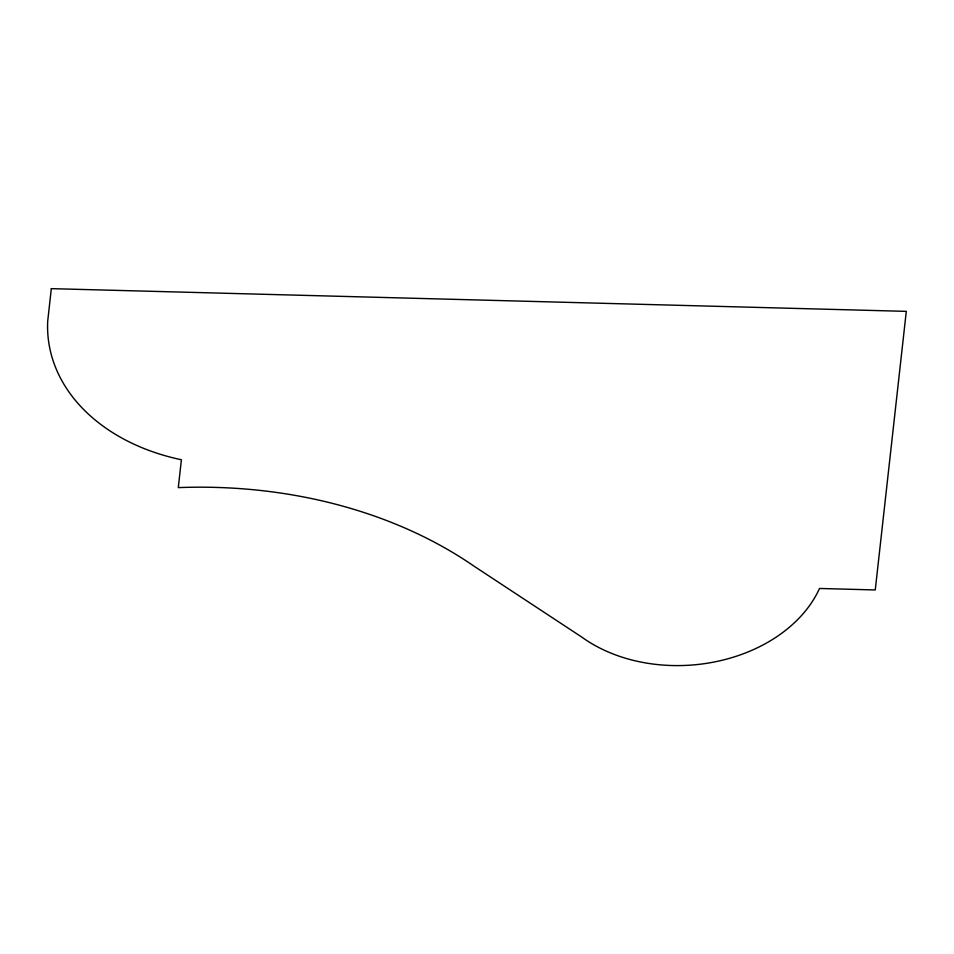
<?xml version="1.0" encoding="UTF-8"?>
<svg xmlns="http://www.w3.org/2000/svg" width="954" height="954" viewBox="0 0 954 954"><rect width="100%" height="100%" fill="white"/><g stroke="black" fill="none" stroke-linecap="round" stroke-linejoin="round"><path stroke-width="1.43" d="M51.325 288.645L47.7 321.2A194.902 145.068 -4.6 0 0 181.391 459.745L178.291 487.613A422.372 314.379 -4.6 0 1 474.138 566.247L581.988 637.224A143.434 106.765 -4.6 0 0 819.498 588.463L875.259 589.954L906.3 311.362L51.325 288.645"/></g></svg>
